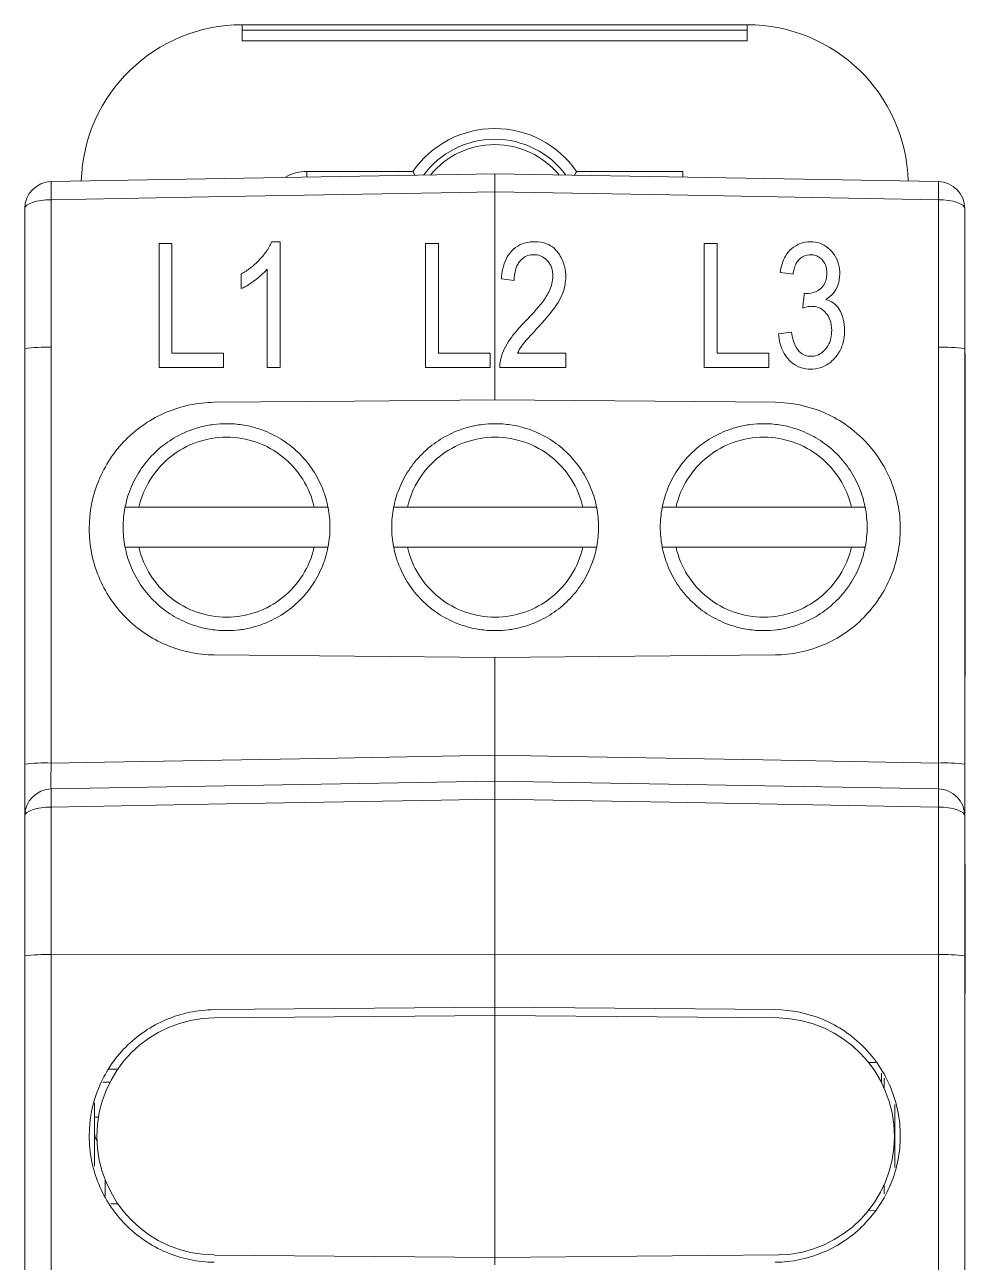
# Model space of a CAD drawing. Header units: millimetres. Extents: x -72 to 2978, y -1067 to 2817.
# Drawn here: x 71.78 to 89.29, y 2008.08 to 2031.1 of the extents above; entities that cross this region are included whole.
import ezdxf

# ---------------------------------------------------------------- set-up
doc = ezdxf.new("R2010")
doc.units = ezdxf.units.MM

msp = doc.modelspace()

# ---------------------------------------------------------------- linework, layer by layer
at = {"color": 7, "linetype": 'Continuous', "lineweight": 15}
for p, q in [((75.831, 2031.103), (85.231, 2031.103)), ((75.831, 2031.003), (75.831, 2031.103)), ((85.231, 2031.003), (85.231, 2031.103)), ((75.831, 2031.003), (85.231, 2031.003)), ((75.831, 2031.003), (75.831, 2030.803)), ((85.231, 2030.803), (75.831, 2030.803)), ((85.231, 2031.003), (85.231, 2030.803)), ((72.272, 2028.184), (80.531, 2028.328)), ((77.031, 2028.373), (79.008, 2028.373)), ((80.531, 2028.328), (88.79, 2028.184)), ((82.054, 2028.373), (84.031, 2028.373)), ((72.272, 2027.847), (72.272, 2025.101)), ((80.531, 2027.996), (80.531, 2025.108)), ((88.79, 2025.101), (88.79, 2027.847)), ((71.781, 2025.077), (71.781, 2027.684)), ((89.281, 2027.684), (89.281, 2025.077)), ((74.282, 2027.035), (74.522, 2027.035)), ((76.378, 2027.065), (76.534, 2027.065)), ((79.243, 2027.035), (79.483, 2027.035)), ((84.433, 2027.035), (84.673, 2027.035)), ((80.894, 2026.345), (80.654, 2026.375)), ((85.814, 2025.354), (86.054, 2025.384)), ((71.781, 2017.348), (71.781, 2025.077)), ((72.272, 2025.101), (72.272, 2017.366)), ((80.531, 2025.108), (80.531, 2024.123)), ((88.79, 2017.366), (88.79, 2025.101)), ((89.281, 2025.077), (89.281, 2017.348)), ((74.522, 2024.994), (75.483, 2024.994)), ((75.483, 2024.994), (75.483, 2024.723)), ((80.444, 2024.994), (80.444, 2024.723)), ((81.854, 2024.994), (81.854, 2024.723)), ((84.673, 2024.994), (85.634, 2024.994)), ((85.634, 2024.994), (85.634, 2024.723)), ((89.291, 2024.984), (89.281, 2024.984)), ((89.291, 2024.984), (89.291, 2020.317)), ((75.483, 2024.723), (74.282, 2024.723)), ((76.534, 2024.723), (76.294, 2024.723)), ((85.634, 2024.723), (84.433, 2024.723)), ((80.531, 2024.123), (85.751, 2024.078)), ((73.906, 2022.13), (77.171, 2022.13)), ((78.906, 2022.13), (82.171, 2022.13)), ((83.906, 2022.13), (87.171, 2022.13)), ((77.171, 2021.38), (73.906, 2021.38)), ((82.171, 2021.38), (78.906, 2021.38)), ((87.171, 2021.38), (83.906, 2021.38)), ((89.291, 2020.317), (89.281, 2020.317)), ((89.291, 2020.317), (89.291, 2019.651)), ((89.291, 2019.651), (89.281, 2019.651)), ((89.291, 2019.651), (89.291, 2018.984)), ((80.531, 2019.333), (75.31, 2019.378)), ((80.531, 2019.333), (85.751, 2019.378)), ((80.531, 2019.333), (80.531, 2017.51)), ((89.291, 2018.984), (89.281, 2018.984)), ((72.272, 2016.884), (80.531, 2017.028)), ((80.531, 2017.028), (88.79, 2016.884)), ((72.272, 2016.547), (72.272, 2013.801)), ((80.531, 2016.696), (80.531, 2013.808)), ((88.79, 2013.801), (88.79, 2016.547)), ((71.781, 2013.777), (71.781, 2016.384)), ((89.281, 2016.384), (89.281, 2013.777)), ((89.291, 2015.484), (89.281, 2015.484)), ((89.291, 2013.084), (89.291, 2015.484)), ((71.781, 2006.048), (71.781, 2013.777)), ((72.272, 2013.801), (80.531, 2013.808)), ((72.272, 2013.801), (72.272, 2006.066)), ((80.531, 2013.808), (80.531, 2012.823)), ((88.79, 2013.801), (80.531, 2013.808)), ((88.79, 2006.066), (88.79, 2013.801)), ((89.281, 2013.777), (89.281, 2006.048)), ((89.291, 2013.084), (89.281, 2013.084)), ((80.531, 2012.823), (75.31, 2012.778)), ((80.531, 2012.672), (75.312, 2012.627)), ((80.531, 2012.823), (85.751, 2012.778)), ((80.531, 2008.168), (80.531, 2012.672)), ((85.818, 2012.626), (80.531, 2012.672)), ((87.491, 2011.794), (87.622, 2011.796)), ((73.341, 2011.672), (73.514, 2011.672)), ((87.731, 2011.42), (87.731, 2011.599)), ((73.236, 2011.428), (73.368, 2011.428)), ((73.081, 2011.042), (73.081, 2009.866)), ((87.981, 2009.842), (87.981, 2011.016)), ((73.153, 2010.779), (73.081, 2010.778)), ((73.514, 2009.168), (73.383, 2009.168)), ((87.612, 2009.044), (87.493, 2009.046)), ((80.531, 2008.168), (75.312, 2008.213)), ((85.823, 2008.214), (80.531, 2008.168))]:
    msp.add_line(p, q, dxfattribs=at)
at = {"color": 102, "linetype": 'Continuous', "lineweight": 15}
for p, q in [((77.031, 2028.267), (77.031, 2028.373)), ((84.031, 2028.373), (84.031, 2028.267)), ((80.531, 2012.672), (80.531, 2012.823)), ((87.784, 2011.307), (87.784, 2011.502)), ((73.277, 2009.612), (73.277, 2009.313)), ((87.784, 2009.354), (87.784, 2009.529)), ((80.531, 2008.033), (80.531, 2008.168))]:
    msp.add_line(p, q, dxfattribs=at)
at = {"color": 7, "linetype": 'Continuous', "lineweight": 15, "flags": 128}
for points in [[(72.272, 2027.847), (72.176, 2027.844), (72.084, 2027.834), (71.999, 2027.819), (71.924, 2027.798), (71.863, 2027.774), (71.818, 2027.746), (71.79, 2027.715), (71.781, 2027.684)], [(80.531, 2027.996), (79.531, 2027.978), (75.532, 2027.906), (72.272, 2027.847)], [(88.79, 2027.847), (87.79, 2027.865), (83.791, 2027.938), (80.531, 2027.996)], [(88.79, 2027.847), (88.886, 2027.844), (88.978, 2027.834), (89.063, 2027.819), (89.138, 2027.798), (89.198, 2027.774), (89.244, 2027.746), (89.272, 2027.715), (89.281, 2027.684)], [(86.084, 2026.465), (85.95, 2026.481), (85.844, 2026.495)], [(86.294, 2026.104), (86.315, 2026.103), (86.33, 2026.101)], [(80.531, 2024.123), (77.921, 2024.101), (75.31, 2024.078)], [(72.272, 2017.366), (73.272, 2017.383), (77.271, 2017.453), (80.531, 2017.51)], [(80.531, 2017.51), (81.531, 2017.492), (85.529, 2017.423), (88.79, 2017.366)], [(71.781, 2016.384), (71.79, 2016.415), (71.818, 2016.446), (71.863, 2016.474), (71.924, 2016.498), (71.999, 2016.519), (72.084, 2016.534), (72.176, 2016.544), (72.272, 2016.547)], [(80.531, 2016.696), (79.531, 2016.678), (75.532, 2016.606), (72.272, 2016.547)], [(88.79, 2016.547), (87.79, 2016.565), (83.791, 2016.638), (80.531, 2016.696)], [(88.79, 2016.547), (88.886, 2016.544), (88.978, 2016.534), (89.063, 2016.519), (89.138, 2016.498), (89.198, 2016.474), (89.244, 2016.446), (89.272, 2016.415), (89.281, 2016.384)]]:
    msp.add_lwpolyline(points, dxfattribs=at)
at = {"color": 7, "linetype": 'Continuous', "lineweight": 15}
for centre, radius, start, end in [((75.831, 2028.103), 3, 90, 178.2335), ((85.231, 2028.103), 3, 1.7547, 90), ((80.531, 2027.323), 1.85, 34.5739, 145.4261), ((80.531, 2027.323), 1.65, 36.5266, 143.4734), ((80.531, 2027.323), 1.55, 39.4127, 140.5873), ((72.281, 2027.684), 0.5, 91, 180), ((78.086, 2028.016), 5.816, 178.3416, 181.6584), ((82.976, 2028.016), 5.816, 358.3416, 1.6584), ((88.781, 2027.684), 0.5, 0, 89), ((72.151, 2022.54), 2.564, 87.292, 98.3012), ((88.911, 2022.54), 2.564, 81.6988, 92.708), ((72.151, 2013.943), 3.425, 87.9715, 96.2027), ((88.911, 2013.943), 3.425, 83.7973, 92.0285), ((72.281, 2016.384), 0.5, 91, 180), ((78.086, 2016.716), 5.816, 178.3416, 181.6584), ((82.976, 2016.716), 5.816, 358.3416, 1.6584), ((88.781, 2016.384), 0.5, 0, 89), ((72.151, 2011.239), 2.565, 87.2935, 98.2994), ((88.911, 2011.239), 2.565, 81.7006, 92.7065), ((75.331, 2010.42), 2.207, 90.5, 269.5)]:
    msp.add_arc(centre, radius, start, end, dxfattribs=at)
at = {"color": 102, "linetype": 'Continuous', "lineweight": 15}
msp.add_arc((77.031, 2027.573), 0.8, 90, 118.966, dxfattribs=at)
at = {"color": 7, "linetype": 'Continuous', "lineweight": 15}
for centre, major_axis, ratio, start_param, end_param in [((85.765, 2010.42), (-1.412, 1.697), 0.999163, 2.473844, 5.564823), ((73.281, 2010.479), (0.142, 0.144), 0.975618, 2.362365, 3.040961)]:
    msp.add_ellipse(centre, major_axis=major_axis, ratio=ratio, start_param=start_param, end_param=end_param, dxfattribs=at)
for points, knots in [([(79.008, 2028.373), (79.008, 2028.372), (79.019, 2028.351), (79.032, 2028.326), (79.044, 2028.305), (79.046, 2028.302)], [0, 0, 0, 0, 0.038209, 0.854369, 1, 1, 1, 1]), ([(80.531, 2028.328), (80.531, 2028.328), (80.531, 2028.296), (80.531, 2028.178), (80.531, 2028.094), (80.531, 2027.996)], [0, 0, 0, 0, 0.5, 0.5, 1, 1, 1, 1]), ([(80.531, 2027.996), (80.531, 2028.094), (80.531, 2028.178), (80.531, 2028.296), (80.531, 2028.328), (80.531, 2028.328)], [0, 0, 0, 0, 0.5, 0.5, 1, 1, 1, 1]), ([(82.054, 2028.373), (82.053, 2028.372), (82.043, 2028.351), (82.029, 2028.326), (82.018, 2028.305), (82.016, 2028.302)], [0, 0, 0, 0, 0.038209, 0.854369, 1, 1, 1, 1]), ([(74.282, 2027.035), (74.282, 2026.944), (74.282, 2026.76), (74.282, 2026.477), (74.282, 2026.185), (74.282, 2025.804), (74.282, 2025.316), (74.282, 2024.927), (74.282, 2024.723)], [0, 0, 0, 0, 0.11981, 0.243029, 0.369756, 0.500077, 0.738236, 1, 1, 1, 1]), ([(74.522, 2024.994), (74.522, 2025.113), (74.522, 2025.347), (74.522, 2025.69), (74.522, 2026.087), (74.522, 2026.535), (74.522, 2026.871), (74.522, 2027.035)], [0, 0, 0, 0, 0.174255, 0.340883, 0.499971, 0.755474, 1, 1, 1, 1]), ([(76.378, 2027.065), (76.35, 2027.001), (76.316, 2026.938), (76.275, 2026.88), (76.235, 2026.824), (76.19, 2026.771), (76.143, 2026.721), (76.095, 2026.671), (76.042, 2026.624), (75.987, 2026.581), (75.932, 2026.538), (75.873, 2026.501), (75.813, 2026.465)], [0, 0, 0, 0, 0.256107, 0.256107, 0.256107, 0.503361, 0.503361, 0.503361, 0.751816, 0.751816, 0.751816, 1, 1, 1, 1]), ([(76.534, 2024.723), (76.534, 2024.861), (76.534, 2025.13), (76.534, 2025.523), (76.534, 2025.978), (76.534, 2026.492), (76.534, 2026.877), (76.534, 2027.065)], [0, 0, 0, 0, 0.174223, 0.340848, 0.49997, 0.755462, 1, 1, 1, 1]), ([(79.243, 2027.035), (79.243, 2026.943), (79.243, 2026.757), (79.243, 2026.473), (79.243, 2026.183), (79.243, 2025.799), (79.243, 2025.313), (79.243, 2024.924), (79.243, 2024.723)], [0, 0, 0, 0, 0.121468, 0.245253, 0.371423, 0.500046, 0.742946, 1, 1, 1, 1]), ([(79.483, 2024.994), (79.483, 2025.112), (79.483, 2025.344), (79.483, 2025.687), (79.483, 2026.084), (79.483, 2026.534), (79.483, 2026.87), (79.483, 2027.035)], [0, 0, 0, 0, 0.171788, 0.338422, 0.499986, 0.753975, 1, 1, 1, 1]), ([(81.269, 2027.065), (81.238, 2027.064), (81.206, 2027.063), (81.175, 2027.059), (81.115, 2027.051), (81.055, 2027.035), (81, 2027.009), (80.943, 2026.981), (80.89, 2026.943), (80.847, 2026.897), (80.803, 2026.851), (80.768, 2026.798), (80.741, 2026.742), (80.687, 2026.628), (80.665, 2026.5), (80.654, 2026.375)], [0, 0, 0, 0, 0.08927, 0.08927, 0.08927, 0.263398, 0.263398, 0.263398, 0.447133, 0.447133, 0.447133, 0.629597, 0.629597, 0.629597, 1, 1, 1, 1]), ([(81.854, 2026.417), (81.853, 2026.477), (81.848, 2026.538), (81.834, 2026.596), (81.815, 2026.678), (81.781, 2026.756), (81.735, 2026.827), (81.707, 2026.87), (81.674, 2026.911), (81.635, 2026.944), (81.595, 2026.978), (81.549, 2027.006), (81.501, 2027.025), (81.428, 2027.054), (81.347, 2027.063), (81.269, 2027.065)], [0, 0, 0, 0, 0.184621, 0.184621, 0.184621, 0.444129, 0.444129, 0.444129, 0.601939, 0.601939, 0.601939, 0.760781, 0.760781, 0.760781, 1, 1, 1, 1]), ([(84.433, 2027.035), (84.433, 2026.943), (84.433, 2026.758), (84.433, 2026.475), (84.433, 2026.184), (84.433, 2025.801), (84.433, 2025.313), (84.433, 2024.925), (84.433, 2024.723)], [0, 0, 0, 0, 0.120891, 0.24448, 0.370844, 0.500054, 0.741486, 1, 1, 1, 1]), ([(84.673, 2024.994), (84.673, 2025.112), (84.673, 2025.346), (84.673, 2025.688), (84.673, 2026.085), (84.673, 2026.534), (84.673, 2026.87), (84.673, 2027.035)], [0, 0, 0, 0, 0.172831, 0.339463, 0.49998, 0.754655, 1, 1, 1, 1]), ([(86.41, 2027.065), (86.344, 2027.063), (86.277, 2027.055), (86.217, 2027.032), (86.159, 2027.01), (86.106, 2026.978), (86.06, 2026.939), (86.014, 2026.9), (85.975, 2026.852), (85.945, 2026.8), (85.891, 2026.708), (85.862, 2026.601), (85.844, 2026.495)], [0, 0, 0, 0, 0.219806, 0.219806, 0.219806, 0.425093, 0.425093, 0.425093, 0.629822, 0.629822, 0.629822, 1, 1, 1, 1]), ([(86.955, 2026.463), (86.954, 2026.525), (86.948, 2026.587), (86.932, 2026.646), (86.915, 2026.71), (86.887, 2026.773), (86.849, 2026.827), (86.818, 2026.873), (86.78, 2026.914), (86.737, 2026.949), (86.692, 2026.986), (86.64, 2027.017), (86.584, 2027.037), (86.528, 2027.056), (86.468, 2027.063), (86.41, 2027.065)], [0, 0, 0, 0, 0.205592, 0.205592, 0.205592, 0.428475, 0.428475, 0.428475, 0.611344, 0.611344, 0.611344, 0.806598, 0.806598, 0.806598, 1, 1, 1, 1]), ([(80.894, 2026.345), (80.894, 2026.417), (80.901, 2026.49), (80.922, 2026.558), (80.935, 2026.598), (80.952, 2026.637), (80.975, 2026.672), (80.994, 2026.7), (81.018, 2026.726), (81.044, 2026.749), (81.074, 2026.774), (81.108, 2026.794), (81.145, 2026.807), (81.182, 2026.819), (81.221, 2026.824), (81.26, 2026.825)], [0, 0, 0, 0, 0.321742, 0.321742, 0.321742, 0.506881, 0.506881, 0.506881, 0.65917, 0.65917, 0.65917, 0.830736, 0.830736, 0.830736, 1, 1, 1, 1]), ([(81.26, 2026.825), (81.282, 2026.824), (81.303, 2026.823), (81.324, 2026.819), (81.358, 2026.813), (81.391, 2026.802), (81.42, 2026.786), (81.458, 2026.764), (81.493, 2026.735), (81.521, 2026.702), (81.549, 2026.67), (81.571, 2026.631), (81.586, 2026.591), (81.606, 2026.538), (81.614, 2026.479), (81.614, 2026.422)], [0, 0, 0, 0, 0.10489, 0.10489, 0.10489, 0.273649, 0.273649, 0.273649, 0.491585, 0.491585, 0.491585, 0.709054, 0.709054, 0.709054, 1, 1, 1, 1]), ([(86.084, 2026.465), (86.087, 2026.483), (86.09, 2026.502), (86.094, 2026.52), (86.104, 2026.57), (86.12, 2026.62), (86.145, 2026.664), (86.16, 2026.692), (86.18, 2026.718), (86.204, 2026.741), (86.227, 2026.764), (86.254, 2026.783), (86.284, 2026.797), (86.325, 2026.815), (86.371, 2026.823), (86.416, 2026.825)], [0, 0, 0, 0, 0.104104, 0.104104, 0.104104, 0.388823, 0.388823, 0.388823, 0.568536, 0.568536, 0.568536, 0.749971, 0.749971, 0.749971, 1, 1, 1, 1]), ([(86.416, 2026.825), (86.433, 2026.824), (86.45, 2026.823), (86.466, 2026.82), (86.494, 2026.816), (86.522, 2026.807), (86.547, 2026.793), (86.579, 2026.776), (86.607, 2026.752), (86.631, 2026.725), (86.655, 2026.699), (86.674, 2026.667), (86.687, 2026.634), (86.707, 2026.585), (86.712, 2026.53), (86.715, 2026.477)], [0, 0, 0, 0, 0.095843, 0.095843, 0.095843, 0.260625, 0.260625, 0.260625, 0.471814, 0.471814, 0.471814, 0.682626, 0.682626, 0.682626, 1, 1, 1, 1]), ([(75.813, 2026.194), (75.859, 2026.216), (75.904, 2026.24), (75.947, 2026.267), (75.99, 2026.294), (76.031, 2026.322), (76.072, 2026.352), (76.112, 2026.382), (76.151, 2026.414), (76.189, 2026.447), (76.226, 2026.481), (76.261, 2026.517), (76.294, 2026.555)], [0, 0, 0, 0, 0.251723, 0.251723, 0.251723, 0.500768, 0.500768, 0.500768, 0.750207, 0.750207, 0.750207, 1, 1, 1, 1]), ([(75.813, 2026.465), (75.813, 2026.42), (75.813, 2026.33), (75.813, 2026.24), (75.813, 2026.194)], [0, 0, 0, 0, 0.497527, 1, 1, 1, 1]), ([(76.294, 2026.555), (76.294, 2026.457), (76.294, 2026.258), (76.294, 2025.954), (76.294, 2025.6), (76.294, 2025.189), (76.294, 2024.882), (76.294, 2024.723)], [0, 0, 0, 0, 0.161874, 0.328517, 0.500026, 0.74194, 1, 1, 1, 1]), ([(86.715, 2026.477), (86.714, 2026.448), (86.712, 2026.42), (86.707, 2026.392), (86.701, 2026.355), (86.688, 2026.319), (86.67, 2026.285), (86.652, 2026.252), (86.628, 2026.221), (86.599, 2026.195), (86.571, 2026.17), (86.537, 2026.148), (86.502, 2026.133), (86.448, 2026.111), (86.389, 2026.102), (86.33, 2026.101)], [0, 0, 0, 0, 0.14138, 0.14138, 0.14138, 0.329095, 0.329095, 0.329095, 0.519949, 0.519949, 0.519949, 0.710757, 0.710757, 0.710757, 1, 1, 1, 1]), ([(86.694, 2025.992), (86.747, 2026.024), (86.796, 2026.062), (86.835, 2026.109), (86.872, 2026.153), (86.9, 2026.204), (86.92, 2026.258), (86.944, 2026.323), (86.953, 2026.394), (86.955, 2026.463)], [0, 0, 0, 0, 0.324268, 0.324268, 0.324268, 0.627756, 0.627756, 0.627756, 1, 1, 1, 1]), ([(81.614, 2026.422), (81.61, 2026.332), (81.588, 2026.241), (81.55, 2026.158), (81.516, 2026.082), (81.47, 2026.01), (81.418, 2025.944), (81.32, 2025.816), (81.21, 2025.698), (81.097, 2025.581)], [0, 0, 0, 0, 0.273801, 0.273801, 0.273801, 0.523391, 0.523391, 0.523391, 1, 1, 1, 1]), ([(81.311, 2025.443), (81.409, 2025.549), (81.505, 2025.658), (81.594, 2025.772), (81.676, 2025.876), (81.752, 2025.988), (81.798, 2026.112), (81.835, 2026.209), (81.852, 2026.314), (81.854, 2026.417)], [0, 0, 0, 0, 0.37722, 0.37722, 0.37722, 0.725987, 0.725987, 0.725987, 1, 1, 1, 1]), ([(86.294, 2026.104), (86.289, 2026.059), (86.279, 2025.969), (86.269, 2025.878), (86.264, 2025.832)], [0, 0, 0, 0, 0.496035, 1, 1, 1, 1]), ([(87.045, 2025.42), (87.043, 2025.489), (87.037, 2025.559), (87.02, 2025.626), (87.003, 2025.692), (86.977, 2025.757), (86.939, 2025.815), (86.911, 2025.858), (86.875, 2025.897), (86.833, 2025.927), (86.791, 2025.956), (86.743, 2025.977), (86.694, 2025.992)], [0, 0, 0, 0, 0.287408, 0.287408, 0.287408, 0.57403, 0.57403, 0.57403, 0.78851, 0.78851, 0.78851, 1, 1, 1, 1]), ([(86.264, 2025.832), (86.291, 2025.841), (86.318, 2025.849), (86.346, 2025.854), (86.36, 2025.857), (86.374, 2025.86), (86.388, 2025.862), (86.402, 2025.863), (86.416, 2025.864), (86.43, 2025.864)], [0, 0, 0, 0, 0.499277, 0.499277, 0.499277, 0.749658, 0.749658, 0.749658, 1, 1, 1, 1]), ([(86.43, 2025.864), (86.453, 2025.864), (86.476, 2025.863), (86.498, 2025.858), (86.533, 2025.852), (86.568, 2025.84), (86.599, 2025.822), (86.638, 2025.799), (86.674, 2025.768), (86.703, 2025.733), (86.732, 2025.698), (86.756, 2025.658), (86.772, 2025.615), (86.795, 2025.552), (86.803, 2025.484), (86.805, 2025.417)], [0, 0, 0, 0, 0.104468, 0.104468, 0.104468, 0.26803, 0.26803, 0.26803, 0.479084, 0.479084, 0.479084, 0.689974, 0.689974, 0.689974, 1, 1, 1, 1]), ([(81.097, 2025.581), (81.018, 2025.499), (80.941, 2025.415), (80.871, 2025.325), (80.792, 2025.224), (80.722, 2025.112), (80.676, 2024.992), (80.643, 2024.907), (80.623, 2024.815), (80.624, 2024.723)], [0, 0, 0, 0, 0.340175, 0.340175, 0.340175, 0.725646, 0.725646, 0.725646, 1, 1, 1, 1]), ([(80.954, 2024.994), (80.976, 2025.037), (81, 2025.08), (81.028, 2025.12), (81.055, 2025.159), (81.086, 2025.196), (81.118, 2025.232), (81.18, 2025.304), (81.246, 2025.373), (81.311, 2025.443)], [0, 0, 0, 0, 0.254231, 0.254231, 0.254231, 0.503845, 0.503845, 0.503845, 1, 1, 1, 1]), ([(85.814, 2025.354), (85.82, 2025.29), (85.829, 2025.226), (85.846, 2025.165), (85.866, 2025.095), (85.894, 2025.026), (85.933, 2024.965), (85.966, 2024.914), (86.006, 2024.867), (86.052, 2024.827), (86.101, 2024.784), (86.159, 2024.749), (86.22, 2024.726), (86.282, 2024.704), (86.348, 2024.695), (86.413, 2024.693)], [0, 0, 0, 0, 0.195082, 0.195082, 0.195082, 0.416888, 0.416888, 0.416888, 0.600897, 0.600897, 0.600897, 0.801124, 0.801124, 0.801124, 1, 1, 1, 1]), ([(86.417, 2024.934), (86.392, 2024.934), (86.368, 2024.936), (86.344, 2024.941), (86.311, 2024.949), (86.279, 2024.962), (86.251, 2024.981), (86.223, 2025), (86.198, 2025.024), (86.178, 2025.05), (86.136, 2025.102), (86.109, 2025.166), (86.09, 2025.229), (86.074, 2025.28), (86.063, 2025.332), (86.054, 2025.384)], [0, 0, 0, 0, 0.114311, 0.114311, 0.114311, 0.273887, 0.273887, 0.273887, 0.431917, 0.431917, 0.431917, 0.74901, 0.74901, 0.74901, 1, 1, 1, 1]), ([(86.413, 2024.693), (86.425, 2024.694), (86.438, 2024.694), (86.45, 2024.695), (86.523, 2024.699), (86.597, 2024.717), (86.663, 2024.748), (86.733, 2024.782), (86.797, 2024.831), (86.85, 2024.888), (86.904, 2024.944), (86.948, 2025.011), (86.98, 2025.082), (87.026, 2025.187), (87.043, 2025.305), (87.045, 2025.42)], [0, 0, 0, 0, 0.033822, 0.033822, 0.033822, 0.238567, 0.238567, 0.238567, 0.456682, 0.456682, 0.456682, 0.675096, 0.675096, 0.675096, 1, 1, 1, 1]), ([(86.805, 2025.417), (86.804, 2025.369), (86.8, 2025.321), (86.79, 2025.274), (86.778, 2025.224), (86.76, 2025.175), (86.735, 2025.131), (86.708, 2025.086), (86.672, 2025.044), (86.631, 2025.011), (86.601, 2024.986), (86.567, 2024.966), (86.531, 2024.953), (86.494, 2024.94), (86.455, 2024.934), (86.417, 2024.934)], [0, 0, 0, 0, 0.209524, 0.209524, 0.209524, 0.431536, 0.431536, 0.431536, 0.66368, 0.66368, 0.66368, 0.832011, 0.832011, 0.832011, 1, 1, 1, 1]), ([(80.444, 2024.994), (80.286, 2024.994), (79.966, 2024.994), (79.646, 2024.994), (79.483, 2024.994)], [0, 0, 0, 0, 0.49143, 1, 1, 1, 1]), ([(81.854, 2024.994), (81.701, 2024.994), (81.401, 2024.994), (81.101, 2024.994), (80.954, 2024.994)], [0, 0, 0, 0, 0.511557, 1, 1, 1, 1]), ([(79.243, 2024.723), (79.447, 2024.723), (79.847, 2024.723), (80.248, 2024.723), (80.444, 2024.723)], [0, 0, 0, 0, 0.510478, 1, 1, 1, 1]), ([(80.624, 2024.723), (80.824, 2024.723), (81.235, 2024.723), (81.645, 2024.723), (81.854, 2024.723)], [0, 0, 0, 0, 0.489084, 1, 1, 1, 1]), ([(75.31, 2024.078), (75.156, 2024.077), (75.004, 2024.06), (74.706, 2023.998), (74.558, 2023.952), (74.275, 2023.833), (74.141, 2023.76), (73.888, 2023.589), (73.768, 2023.49), (73.554, 2023.273), (73.457, 2023.155), (73.288, 2022.899), (73.215, 2022.763), (73.042, 2022.34), (72.981, 2022.033), (72.981, 2021.576), (72.996, 2021.421), (73.055, 2021.121), (73.099, 2020.976), (73.216, 2020.693), (73.289, 2020.556), (73.457, 2020.302), (73.553, 2020.184), (73.878, 2019.856), (74.134, 2019.682), (74.559, 2019.503), (74.704, 2019.458), (75.003, 2019.396), (75.158, 2019.379), (75.31, 2019.378)], [0, 0, 0, 0, 0.0625, 0.0625, 0.125, 0.125, 0.1875, 0.1875, 0.25, 0.25, 0.3125, 0.3125, 0.375, 0.375, 0.5, 0.5, 0.5625, 0.5625, 0.625, 0.625, 0.6875, 0.6875, 0.75, 0.75, 0.875, 0.875, 0.9375, 0.9375, 1, 1, 1, 1]), ([(85.751, 2024.078), (86.056, 2024.075), (86.363, 2024.012), (86.784, 2023.834), (86.92, 2023.761), (87.175, 2023.589), (87.292, 2023.491), (87.507, 2023.275), (87.605, 2023.154), (87.774, 2022.9), (87.845, 2022.765), (87.962, 2022.482), (88.007, 2022.334), (88.066, 2022.035), (88.081, 2021.883), (88.081, 2021.575), (88.066, 2021.423), (88.007, 2021.124), (87.963, 2020.976), (87.846, 2020.693), (87.775, 2020.558), (87.606, 2020.304), (87.508, 2020.183), (87.294, 2019.966), (87.177, 2019.869), (86.923, 2019.697), (86.787, 2019.623), (86.367, 2019.445), (86.06, 2019.381), (85.751, 2019.378)], [0, 0, 0, 0, 0.125, 0.125, 0.1875, 0.1875, 0.25, 0.25, 0.3125, 0.3125, 0.375, 0.375, 0.4375, 0.4375, 0.5, 0.5, 0.5625, 0.5625, 0.625, 0.625, 0.6875, 0.6875, 0.75, 0.75, 0.8125, 0.8125, 0.875, 0.875, 1, 1, 1, 1]), ([(75.539, 2019.83), (75.49, 2019.831), (75.393, 2019.833), (75.249, 2019.85), (75.107, 2019.877), (74.967, 2019.915), (74.752, 2019.991), (74.474, 2020.134), (74.168, 2020.384), (73.918, 2020.69), (73.741, 2021.032), (73.636, 2021.392), (73.602, 2021.755), (73.636, 2022.118), (73.741, 2022.477), (73.918, 2022.82), (74.168, 2023.125), (74.474, 2023.376), (74.78, 2023.534), (75.058, 2023.624), (75.296, 2023.671), (75.458, 2023.677), (75.539, 2023.68)], [0, 0, 0, 0, 0.024176, 0.048139, 0.072026, 0.095974, 0.120121, 0.185059, 0.250086, 0.315023, 0.38005, 0.439993, 0.500024, 0.559968, 0.619999, 0.684937, 0.749963, 0.814901, 0.879927, 0.92, 0.95981, 1, 1, 1, 1]), ([(75.539, 2023.68), (75.587, 2023.679), (75.684, 2023.677), (75.828, 2023.66), (75.971, 2023.633), (76.111, 2023.595), (76.325, 2023.519), (76.603, 2023.376), (76.909, 2023.126), (77.159, 2022.82), (77.336, 2022.478), (77.441, 2022.118), (77.475, 2021.755), (77.441, 2021.392), (77.336, 2021.033), (77.16, 2020.69), (76.909, 2020.385), (76.603, 2020.134), (76.297, 2019.976), (76.019, 2019.886), (75.781, 2019.839), (75.62, 2019.833), (75.539, 2019.83)], [0, 0, 0, 0, 0.024176, 0.048139, 0.072026, 0.095974, 0.120121, 0.185059, 0.250086, 0.315023, 0.38005, 0.439993, 0.500024, 0.559968, 0.619999, 0.684937, 0.749963, 0.814901, 0.879927, 0.92, 0.95981, 1, 1, 1, 1]), ([(80.539, 2019.83), (80.49, 2019.831), (80.393, 2019.833), (80.249, 2019.85), (80.107, 2019.877), (79.967, 2019.915), (79.752, 2019.991), (79.474, 2020.134), (79.168, 2020.384), (78.918, 2020.69), (78.741, 2021.032), (78.636, 2021.392), (78.602, 2021.755), (78.636, 2022.118), (78.741, 2022.477), (78.918, 2022.82), (79.168, 2023.125), (79.474, 2023.376), (79.78, 2023.534), (80.058, 2023.624), (80.296, 2023.671), (80.458, 2023.677), (80.539, 2023.68)], [0, 0, 0, 0, 0.024176, 0.048139, 0.072026, 0.095974, 0.120121, 0.185059, 0.250086, 0.315023, 0.38005, 0.439993, 0.500024, 0.559968, 0.619999, 0.684937, 0.749963, 0.814901, 0.879927, 0.92, 0.95981, 1, 1, 1, 1]), ([(80.539, 2023.68), (80.587, 2023.679), (80.684, 2023.677), (80.828, 2023.66), (80.971, 2023.633), (81.111, 2023.595), (81.325, 2023.519), (81.603, 2023.376), (81.909, 2023.126), (82.159, 2022.82), (82.336, 2022.478), (82.441, 2022.118), (82.475, 2021.755), (82.441, 2021.392), (82.336, 2021.033), (82.16, 2020.69), (81.909, 2020.385), (81.603, 2020.134), (81.297, 2019.976), (81.019, 2019.886), (80.781, 2019.839), (80.62, 2019.833), (80.539, 2019.83)], [0, 0, 0, 0, 0.024176, 0.048139, 0.072026, 0.095974, 0.120121, 0.185059, 0.250086, 0.315023, 0.38005, 0.439993, 0.500024, 0.559968, 0.619999, 0.684937, 0.749963, 0.814901, 0.879927, 0.92, 0.95981, 1, 1, 1, 1]), ([(85.539, 2019.83), (85.49, 2019.831), (85.393, 2019.833), (85.249, 2019.85), (85.107, 2019.877), (84.967, 2019.915), (84.752, 2019.991), (84.474, 2020.134), (84.168, 2020.384), (83.918, 2020.69), (83.741, 2021.032), (83.636, 2021.392), (83.602, 2021.755), (83.636, 2022.118), (83.741, 2022.477), (83.918, 2022.82), (84.168, 2023.125), (84.474, 2023.376), (84.78, 2023.534), (85.058, 2023.624), (85.296, 2023.671), (85.458, 2023.677), (85.539, 2023.68)], [0, 0, 0, 0, 0.024176, 0.048139, 0.072026, 0.095974, 0.120121, 0.185059, 0.250086, 0.315023, 0.38005, 0.439993, 0.500024, 0.559968, 0.619999, 0.684937, 0.749963, 0.814901, 0.879927, 0.92, 0.95981, 1, 1, 1, 1]), ([(85.539, 2023.68), (85.587, 2023.679), (85.684, 2023.677), (85.828, 2023.66), (85.971, 2023.633), (86.111, 2023.595), (86.325, 2023.519), (86.603, 2023.376), (86.909, 2023.126), (87.159, 2022.82), (87.336, 2022.478), (87.441, 2022.118), (87.475, 2021.755), (87.441, 2021.392), (87.336, 2021.033), (87.16, 2020.69), (86.909, 2020.385), (86.603, 2020.134), (86.297, 2019.976), (86.019, 2019.886), (85.781, 2019.839), (85.62, 2019.833), (85.539, 2019.83)], [0, 0, 0, 0, 0.024176, 0.048139, 0.072026, 0.095974, 0.120121, 0.185059, 0.250086, 0.315023, 0.38005, 0.439993, 0.500024, 0.559968, 0.619999, 0.684937, 0.749963, 0.814901, 0.879927, 0.92, 0.95981, 1, 1, 1, 1]), ([(75.539, 2023.43), (75.16, 2023.43), (74.792, 2023.301), (74.199, 2022.829), (73.991, 2022.499), (73.906, 2022.13)], [0, 0, 0, 0, 0.5, 0.5, 1, 1, 1, 1]), ([(77.171, 2022.13), (77.086, 2022.499), (76.879, 2022.829), (76.286, 2023.301), (75.918, 2023.43), (75.539, 2023.43)], [0, 0, 0, 0, 0.5, 0.5, 1, 1, 1, 1]), ([(80.539, 2023.43), (80.16, 2023.43), (79.792, 2023.301), (79.199, 2022.829), (78.991, 2022.499), (78.906, 2022.13)], [0, 0, 0, 0, 0.5, 0.5, 1, 1, 1, 1]), ([(82.171, 2022.13), (82.086, 2022.499), (81.879, 2022.829), (81.286, 2023.301), (80.918, 2023.43), (80.539, 2023.43)], [0, 0, 0, 0, 0.5, 0.5, 1, 1, 1, 1]), ([(85.539, 2023.43), (85.16, 2023.43), (84.792, 2023.301), (84.199, 2022.829), (83.991, 2022.499), (83.906, 2022.13)], [0, 0, 0, 0, 0.5, 0.5, 1, 1, 1, 1]), ([(87.171, 2022.13), (87.086, 2022.499), (86.879, 2022.829), (86.286, 2023.301), (85.918, 2023.43), (85.539, 2023.43)], [0, 0, 0, 0, 0.5, 0.5, 1, 1, 1, 1]), ([(73.906, 2021.38), (73.991, 2021.011), (74.199, 2020.681), (74.792, 2020.209), (75.16, 2020.08), (75.539, 2020.08)], [0, 0, 0, 0, 0.5, 0.5, 1, 1, 1, 1]), ([(75.539, 2020.08), (75.918, 2020.08), (76.286, 2020.209), (76.879, 2020.681), (77.086, 2021.011), (77.171, 2021.38)], [0, 0, 0, 0, 0.5, 0.5, 1, 1, 1, 1]), ([(78.906, 2021.38), (78.991, 2021.011), (79.199, 2020.681), (79.792, 2020.209), (80.16, 2020.08), (80.539, 2020.08)], [0, 0, 0, 0, 0.5, 0.5, 1, 1, 1, 1]), ([(80.539, 2020.08), (80.918, 2020.08), (81.286, 2020.209), (81.879, 2020.681), (82.086, 2021.011), (82.171, 2021.38)], [0, 0, 0, 0, 0.5, 0.5, 1, 1, 1, 1]), ([(83.906, 2021.38), (83.991, 2021.011), (84.199, 2020.681), (84.792, 2020.209), (85.16, 2020.08), (85.539, 2020.08)], [0, 0, 0, 0, 0.5, 0.5, 1, 1, 1, 1]), ([(85.539, 2020.08), (85.918, 2020.08), (86.286, 2020.209), (86.879, 2020.681), (87.086, 2021.011), (87.171, 2021.38)], [0, 0, 0, 0, 0.5, 0.5, 1, 1, 1, 1]), ([(80.531, 2017.51), (80.531, 2017.381), (80.531, 2017.257), (80.531, 2017.08), (80.531, 2017.028), (80.531, 2017.028)], [0, 0, 0, 0, 0.5, 0.5, 1, 1, 1, 1]), ([(80.531, 2017.028), (80.531, 2017.028), (80.531, 2017.079), (80.531, 2017.257), (80.531, 2017.381), (80.531, 2017.51)], [0, 0, 0, 0, 0.5, 0.5, 1, 1, 1, 1]), ([(71.781, 2017.348), (71.781, 2017.09), (71.781, 2016.841), (71.781, 2016.575), (71.781, 2016.505), (71.781, 2016.409), (71.781, 2016.384), (71.781, 2016.384)], [0, 0, 0, 0, 0.5, 0.5, 0.75, 0.75, 1, 1, 1, 1]), ([(72.272, 2016.884), (72.27, 2016.884), (72.269, 2016.935), (72.269, 2017.112), (72.27, 2017.237), (72.272, 2017.366)], [0, 0, 0, 0, 0.5, 0.5, 1, 1, 1, 1]), ([(88.79, 2017.366), (88.792, 2017.237), (88.793, 2017.113), (88.793, 2016.935), (88.792, 2016.884), (88.79, 2016.884)], [0, 0, 0, 0, 0.5, 0.5, 1, 1, 1, 1]), ([(89.281, 2016.384), (89.281, 2016.384), (89.281, 2016.487), (89.281, 2016.753), (89.281, 2016.859), (89.281, 2017.094), (89.281, 2017.219), (89.281, 2017.348)], [0, 0, 0, 0, 0.5, 0.5, 0.75, 0.75, 1, 1, 1, 1]), ([(80.531, 2017.028), (80.531, 2017.028), (80.531, 2016.996), (80.531, 2016.878), (80.531, 2016.794), (80.531, 2016.696)], [0, 0, 0, 0, 0.5, 0.5, 1, 1, 1, 1]), ([(80.531, 2016.696), (80.531, 2016.794), (80.531, 2016.878), (80.531, 2016.996), (80.531, 2017.028), (80.531, 2017.028)], [0, 0, 0, 0, 0.5, 0.5, 1, 1, 1, 1]), ([(75.31, 2012.778), (75.156, 2012.777), (75.004, 2012.76), (74.706, 2012.698), (74.558, 2012.652), (74.275, 2012.533), (74.141, 2012.46), (73.888, 2012.289), (73.768, 2012.19), (73.554, 2011.973), (73.457, 2011.855), (73.288, 2011.599), (73.215, 2011.463), (73.042, 2011.04), (72.981, 2010.733), (72.981, 2010.276), (72.996, 2010.121), (73.055, 2009.821), (73.099, 2009.676), (73.216, 2009.393), (73.289, 2009.256), (73.457, 2009.002), (73.553, 2008.884), (73.878, 2008.556), (74.134, 2008.382), (74.559, 2008.203), (74.704, 2008.158), (75.003, 2008.096), (75.158, 2008.079), (75.31, 2008.078)], [0, 0, 0, 0, 0.0625, 0.0625, 0.125, 0.125, 0.1875, 0.1875, 0.25, 0.25, 0.3125, 0.3125, 0.375, 0.375, 0.5, 0.5, 0.5625, 0.5625, 0.625, 0.625, 0.6875, 0.6875, 0.75, 0.75, 0.875, 0.875, 0.9375, 0.9375, 1, 1, 1, 1]), ([(85.751, 2012.778), (86.056, 2012.775), (86.363, 2012.712), (86.784, 2012.534), (86.92, 2012.461), (87.175, 2012.289), (87.292, 2012.191), (87.507, 2011.975), (87.605, 2011.854), (87.774, 2011.6), (87.845, 2011.465), (87.962, 2011.182), (88.007, 2011.034), (88.066, 2010.735), (88.081, 2010.583), (88.081, 2010.275), (88.066, 2010.123), (88.007, 2009.824), (87.963, 2009.676), (87.846, 2009.393), (87.775, 2009.258), (87.606, 2009.004), (87.508, 2008.883), (87.294, 2008.666), (87.177, 2008.569), (86.923, 2008.397), (86.787, 2008.323), (86.367, 2008.145), (86.06, 2008.081), (85.751, 2008.078)], [0, 0, 0, 0, 0.125, 0.125, 0.1875, 0.1875, 0.25, 0.25, 0.3125, 0.3125, 0.375, 0.375, 0.4375, 0.4375, 0.5, 0.5, 0.5625, 0.5625, 0.625, 0.625, 0.6875, 0.6875, 0.75, 0.75, 0.8125, 0.8125, 0.875, 0.875, 1, 1, 1, 1])]:
    msp.add_open_spline(points, degree=3, knots=knots, dxfattribs=at)
for points in [[(73.651, 2022.13), (73.707, 2022.13), (73.805, 2022.13), (73.906, 2022.13)], [(77.171, 2022.13), (77.272, 2022.13), (77.37, 2022.13), (77.427, 2022.13)], [(78.651, 2022.13), (78.707, 2022.13), (78.805, 2022.13), (78.906, 2022.13)], [(82.171, 2022.13), (82.272, 2022.13), (82.37, 2022.13), (82.427, 2022.13)], [(83.651, 2022.13), (83.707, 2022.13), (83.805, 2022.13), (83.906, 2022.13)], [(87.171, 2022.13), (87.272, 2022.13), (87.37, 2022.13), (87.427, 2022.13)], [(73.906, 2021.38), (73.805, 2021.38), (73.707, 2021.38), (73.651, 2021.38)], [(77.427, 2021.38), (77.37, 2021.38), (77.272, 2021.38), (77.171, 2021.38)], [(78.906, 2021.38), (78.805, 2021.38), (78.707, 2021.38), (78.651, 2021.38)], [(82.427, 2021.38), (82.37, 2021.38), (82.272, 2021.38), (82.171, 2021.38)], [(83.906, 2021.38), (83.805, 2021.38), (83.707, 2021.38), (83.651, 2021.38)], [(87.427, 2021.38), (87.37, 2021.38), (87.272, 2021.38), (87.171, 2021.38)]]:
    msp.add_open_spline(points, degree=3, dxfattribs=at)

doc.saveas('drawing.dxf')
